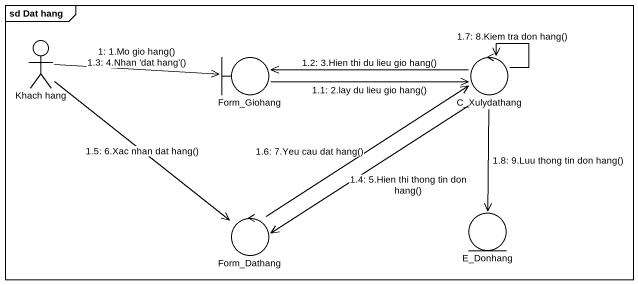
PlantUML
@startuml
mainframe sd Dat hang
actor "Khach hang" as Khach_hang
boundary Form_Giohang
control C_Xulydathang
control Form_Dathang
entity E_Donhang
Khach_hang -right-> Form_Giohang : 1: 1.Mo gio hang()\n1.3: 4.Nhan 'dat hang'()
Form_Giohang -right-> C_Xulydathang : 1.1: 2.lay du lieu gio hang()
C_Xulydathang -left-> Form_Giohang : 1.2: 3.Hien thi du lieu gio hang()
C_Xulydathang --> Form_Dathang : 1.4: 5.Hien thi thong tin don hang()
Khach_hang --> Form_Dathang : 1.5: 6.Xac nhan dat hang()
Form_Dathang -up-> C_Xulydathang : 1.6: 7.Yeu cau dat hang()
C_Xulydathang --> C_Xulydathang : 1.7: 8.Kiem tra don hang()
C_Xulydathang --> E_Donhang : 1.8: 9.Luu thong tin don hang()
@enduml
